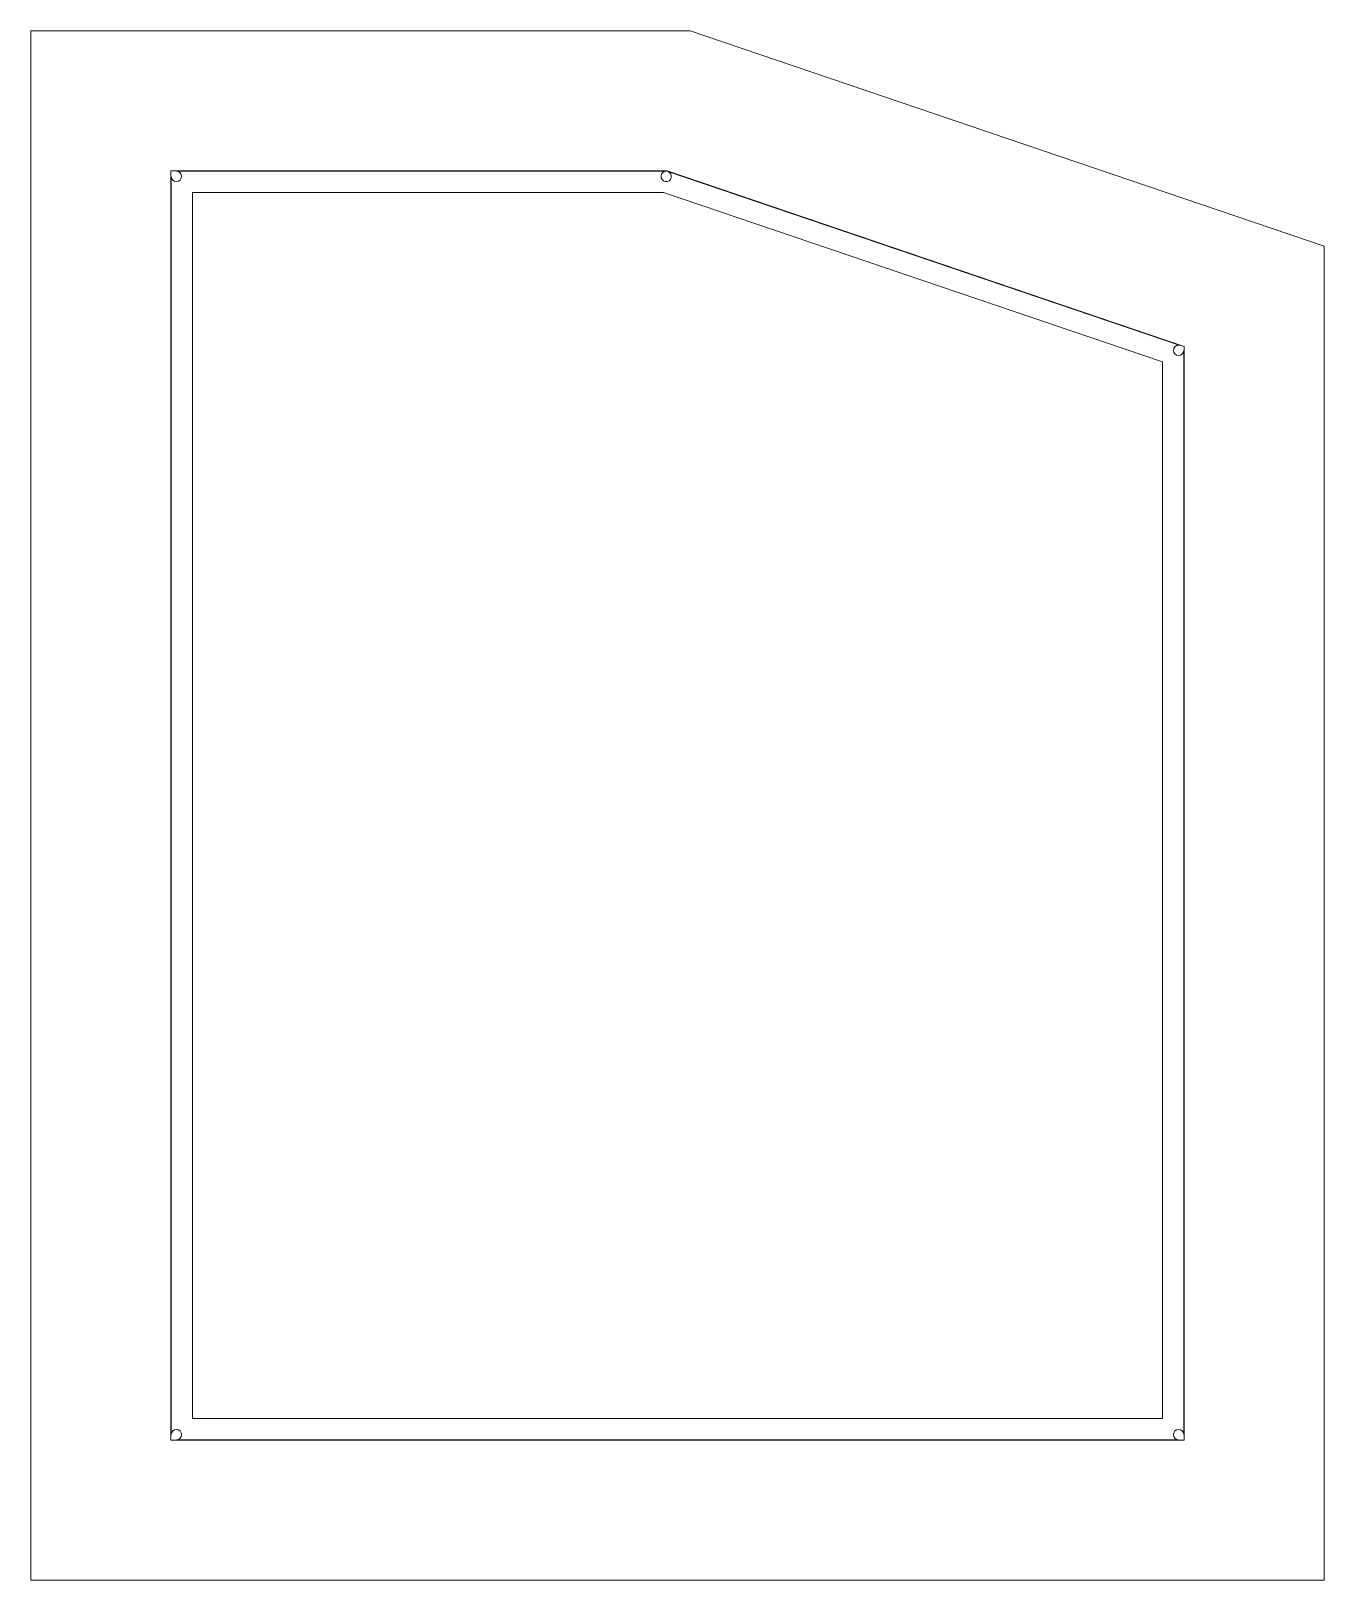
# Model space of a CAD drawing. Extents: x 0 to 601, y 0 to 720.
import ezdxf

# ---------------------------------------------------------------- set-up
doc = ezdxf.new("R2010")
doc.units = 0
for name, color, linetype, lineweight in [('INNER_PERIMETER_CUT', 1, 'Continuous', 0), ('INNER_REBATE', 1, 'Continuous', 0), ('panel', 2, 'Continuous', 0), ('PERIMETER_CUT', 5, 'Continuous', 0)]:
    doc.layers.add(name, color=color, linetype=linetype, lineweight=lineweight)

msp = doc.modelspace()

# ---------------------------------------------------------------- linework, layer by layer
at = {"layer": 'INNER_PERIMETER_CUT'}
msp.add_lwpolyline([(526, 566.26), (294.03, 645), (75, 645), (75, 75), (526, 75)], close=True, dxfattribs=at)
at = {"layer": 'INNER_REBATE'}
msp.add_lwpolyline([(536, 573.42), (295.68, 655), (65, 655), (65, 65), (536, 65)], close=True, dxfattribs=at)
at = {"layer": 'panel'}
msp.add_lwpolyline([(535.83, 571.58), (535.65, 570.67), (535.14, 569.9), (534.38, 569.37), (533.47, 569.18), (532.56, 569.34), (531.78, 569.83), (531.24, 570.58), (531.03, 571.48), (531.17, 572.39), (531.64, 573.19), (532.39, 573.74), (533.28, 573.97), (534.2, 573.85), (296.02, 654.7), (296.8, 654.26), (297.36, 653.57), (297.63, 652.73), (297.58, 651.84), (297.21, 651.04), (296.57, 650.42), (295.75, 650.08), (294.86, 650.06), (294.03, 650.36), (293.36, 650.95), (292.95, 651.74), (292.86, 652.62), (293.1, 653.48), (293.63, 654.19), (294.38, 654.66), (295.25, 654.83), (67.57, 654.83), (68.49, 654.64), (69.27, 654.12), (69.79, 653.34), (69.97, 652.43), (69.79, 651.51), (69.27, 650.73), (68.49, 650.21), (67.57, 650.03), (66.66, 650.21), (65.88, 650.73), (65.36, 651.51), (65.17, 652.43), (65.17, 67.57), (65.36, 68.49), (65.88, 69.27), (66.66, 69.79), (67.57, 69.97), (68.49, 69.79), (69.27, 69.27), (69.79, 68.49), (69.97, 67.57), (69.79, 66.66), (69.27, 65.88), (68.49, 65.36), (67.57, 65.17), (533.42, 65.17), (532.51, 65.36), (531.73, 65.88), (531.21, 66.66), (531.02, 67.57), (531.21, 68.49), (531.73, 69.27), (532.51, 69.79), (533.42, 69.97), (534.34, 69.79), (535.12, 69.27), (535.64, 68.49), (535.83, 67.57)], close=True, dxfattribs=at)
at = {"layer": 'PERIMETER_CUT'}
msp.add_lwpolyline([(601, 620), (306.41, 720), (0, 720), (0, 0), (601, 0)], close=True, dxfattribs=at)

doc.saveas('drawing.dxf')
